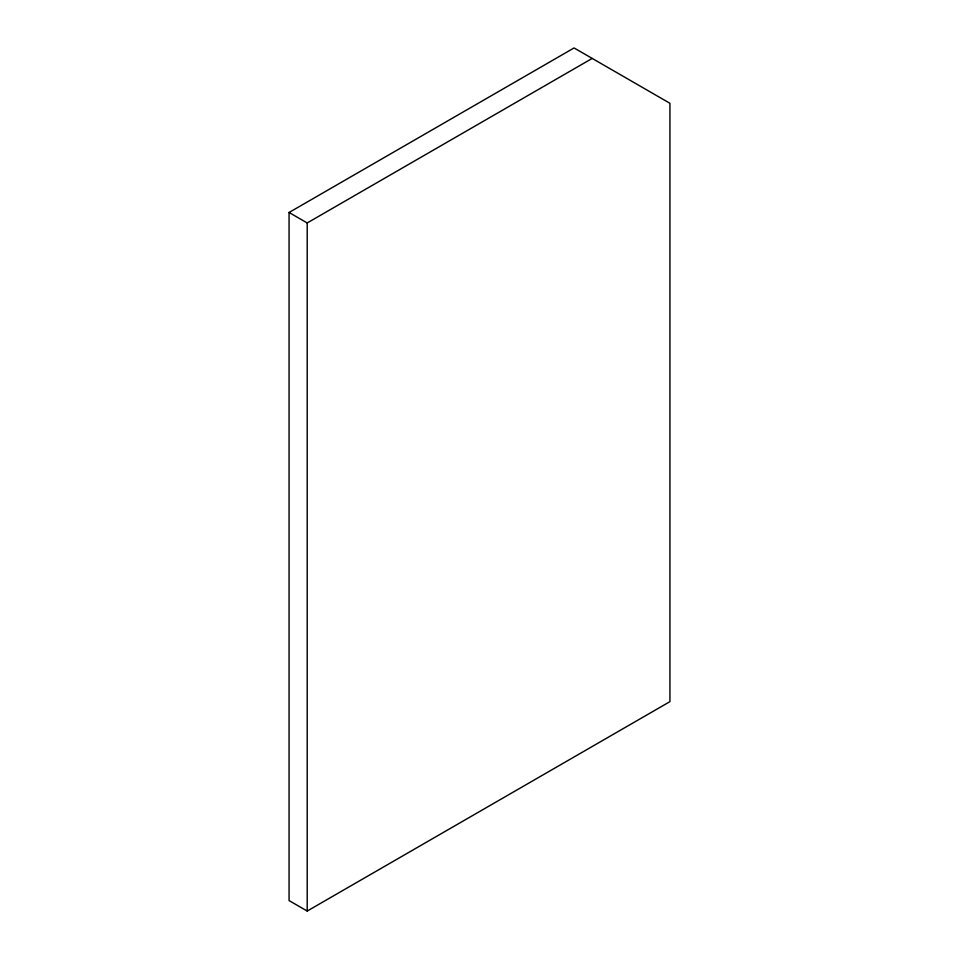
<?xml version="1.0" encoding="UTF-8"?>
<svg xmlns="http://www.w3.org/2000/svg" width="959" height="959" viewBox="0 0 959 959"><rect width="100%" height="100%" fill="white"/><g stroke="black" fill="none" stroke-linecap="round" stroke-linejoin="round"><path stroke-width="1.44" d="M289.067 212.49L574.069 47.95L669.933 103.296L669.933 701.64L307.204 911.05L289.067 900.585L289.067 212.49L307.204 222.956L592.206 58.415M307.204 222.956L307.204 911.05"/></g></svg>
